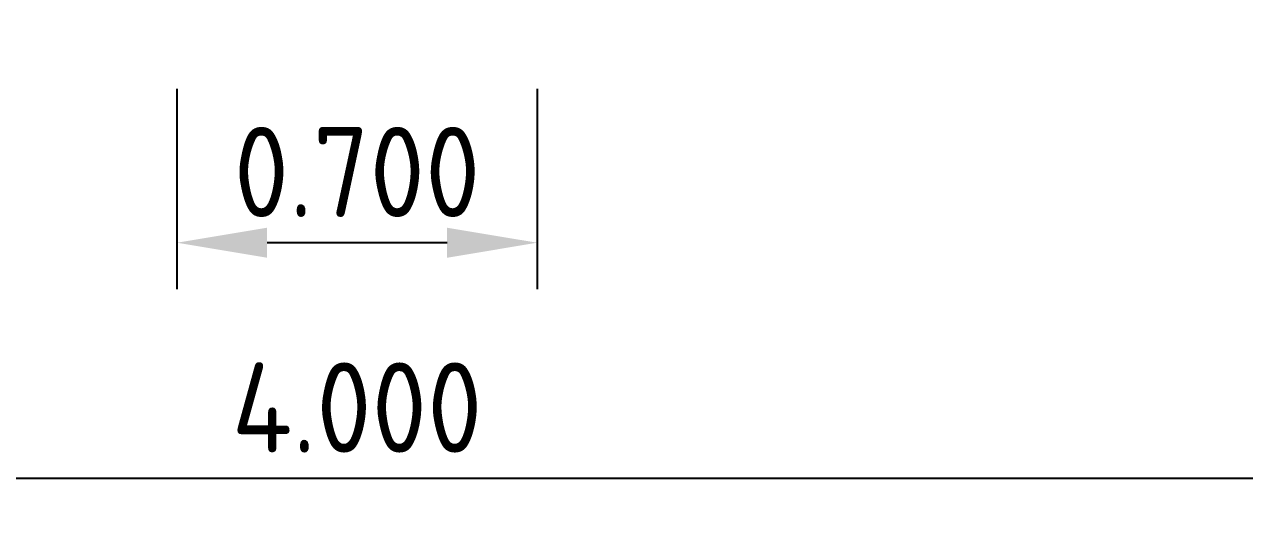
# Model space of a CAD drawing. Extents: x -17.4 to 61.4, y -22.6 to 16.1.
# Drawn here: x 12.414 to 14.786, y -0.117 to 0.855 of the extents above; entities that cross this region are included whole.
import ezdxf

# ---------------------------------------------------------------- set-up
doc = ezdxf.new("R2010")
doc.units = 0
doc.header["$LTSCALE"] = 2
doc.layers.get('0').update_dxf_attribs({"linetype": 'CONTINUOUS'})
doc.styles.get("Standard").update_dxf_attribs({"font": 'isocp.shx'})
doc.dimstyles.new('SYSTRA50', dxfattribs={"dimscale": 0.05, "dimtxt": 3.5, "dimasz": 3.5, "dimexe": 1.8, "dimexo": 3, "dimgap": 1, "dimtad": 1, "dimdec": 3, "dimzin": 0, "dimdsep": 46, "dimtxsty": 'Standard', "dimcen": 1, "dimclrd": 10, "dimclre": 10, "dimclrt": 50, "dimadec": 0, "dimazin": 0, "dimtfac": 1, "dimtdec": 3, "dimtix": 1, "dimtmove": 2, "dimatfit": 3, "dimfxl": 1, "dimtolj": 1, "dimtzin": 0, "dimarcsym": 0})

# ---------------------------------------------------------------- blocks, each defined once
blk = doc.blocks.new('*D46')
at = {"color": 10, "lineweight": -2, "transparency": 16777216}
for p, q in [((11.0609, 0.5436), (11.0609, -0.1173)), ((15.0609, 0.5436), (15.0609, -0.1173)), ((11.2359, -0.0273), (14.8859, -0.0273))]:
    blk.add_line(p, q, dxfattribs=at)
at = {"color": 10, "transparency": 16777216}
for points in [[(11.2359, 0.0019), (11.2359, -0.0565), (11.0609, -0.0273)], [(14.8859, 0.0019), (14.8859, -0.0565), (15.0609, -0.0273)]]:
    blk.add_solid(points, dxfattribs=at)
at = {"color": 50, "transparency": 16777216, "insert": (13.0609, 0.1102), "char_height": 0.175, "attachment_point": 5}
blk.add_mtext('\\A1;4.000', dxfattribs=at)
blk = doc.blocks.new('*D47')
at = {"color": 10, "lineweight": -2, "transparency": 16777216}
for p, q in [((12.7109, 0.7291), (12.7109, 0.3404)), ((13.4109, 0.7291), (13.4109, 0.3404)), ((13.2359, 0.4304), (12.8859, 0.4304))]:
    blk.add_line(p, q, dxfattribs=at)
at = {"color": 10, "transparency": 16777216}
for points in [[(12.8859, 0.4595), (12.8859, 0.4012), (12.7109, 0.4304)], [(13.2359, 0.4595), (13.2359, 0.4012), (13.4109, 0.4304)]]:
    blk.add_solid(points, dxfattribs=at)
at = {"color": 50, "transparency": 16777216, "insert": (13.0609, 0.5679), "char_height": 0.175, "attachment_point": 5}
blk.add_mtext('\\A1;0.700', dxfattribs=at)

msp = doc.modelspace()

# ---------------------------------------------------------------- dimensions: what is measured, and where the dimension line sits
dim = msp.add_aligned_dim(p1=(13.4109, 0.8791), p2=(12.7109, 0.8791), distance=0.4488, dimstyle='SYSTRA50')
dim.commit()
dim.dimension.update_dxf_attribs({"geometry": '*D47', "text_midpoint": (13.0609, 0.5679)})
dim = msp.add_linear_dim(base=(15.0609, -0.0273), p1=(11.0609, 0.6936), p2=(15.0609, 0.6936), dimstyle='SYSTRA50')
dim.commit()
dim.dimension.update_dxf_attribs({"geometry": '*D46', "text_midpoint": (13.0609, 0.1102)})

doc.saveas('drawing.dxf')
